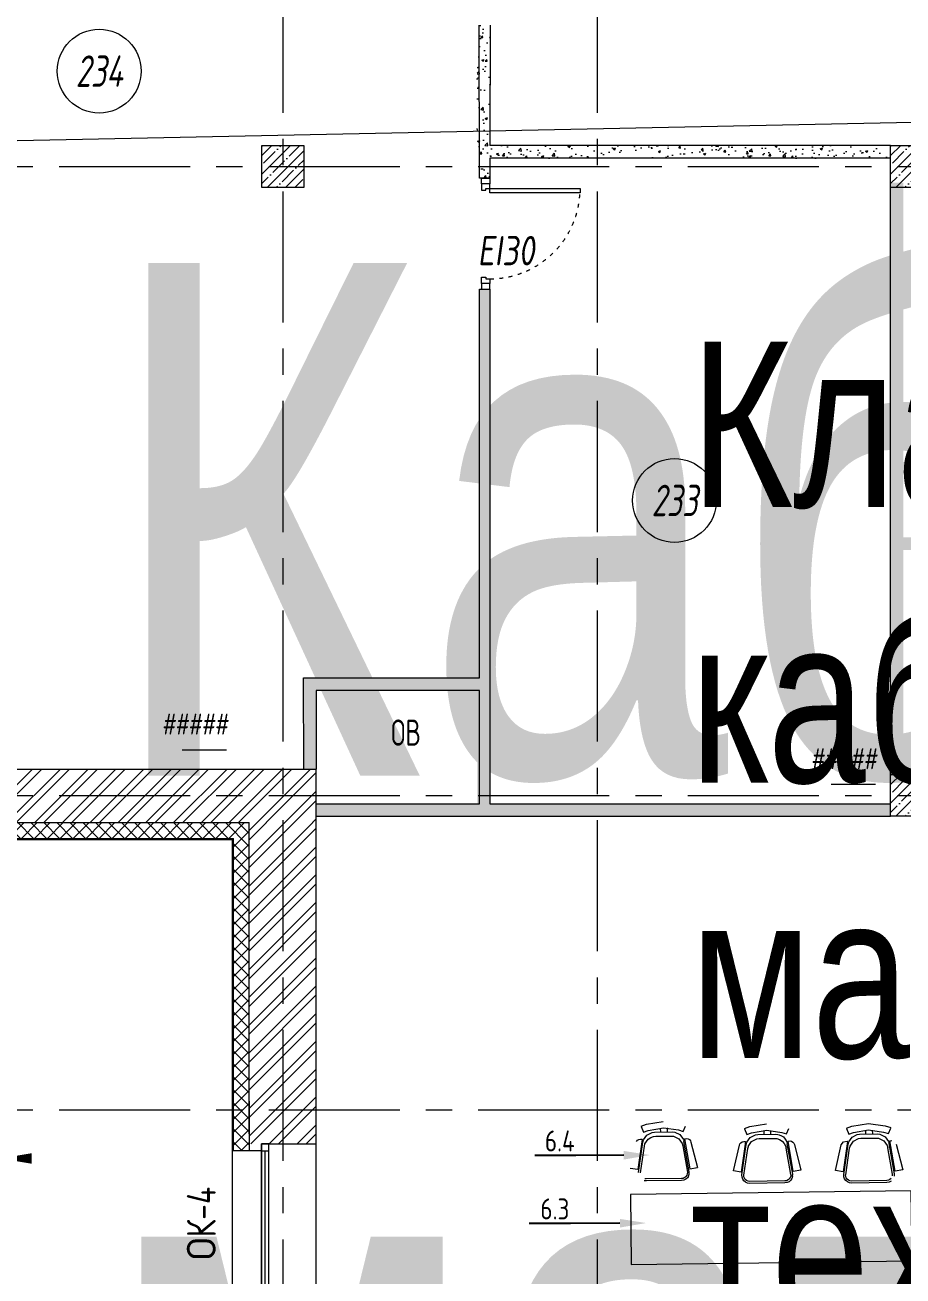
# Model space of a CAD drawing. Header units: millimetres. Extents: x 0 to 627661, y -95767 to 300888.
# Drawn here: x 490820 to 499197, y 22066 to 34001 of the extents above; entities that cross this region are included whole.
import ezdxf
from ezdxf import colors
from ezdxf.entities.mleader import LeaderData, LeaderLine
from ezdxf.enums import TextEntityAlignment as Align
from ezdxf.math import Vec2, Vec3

# ---------------------------------------------------------------- set-up
doc = ezdxf.new("R2018")
doc.units = ezdxf.units.MM
doc.linetypes.add('ACAD_ISO03W100', pattern=[30, 12, -18])
doc.linetypes.add('CENTER', pattern=[2, 1.25, -0.25, 0.25, -0.25])
for name, color, linetype, lineweight in [('_TEXT', 7, 'Continuous', 30), ('АР_Двери', 7, 'Continuous', 0), ('АР_Колонны', 5, 'Continuous', 35), ('АР_Колонны Штрих', 250, 'Continuous', 5), ('АР_Маркер экспликации', 239, 'Continuous', 13), ('АР_Навесной фасад', 250, 'Continuous', 5), ('АР_Номер помещения', 250, 'Continuous', 9), ('АР_Окна', 4, 'Continuous', 9), ('АР_Оси', 7, 'Continuous', 25), ('АР_Отверстия', 250, 'Continuous', 15), ('АР_Перегородки газоблок', 165, 'Continuous', 30), ('АР_Перегородки газоблок_Штрих', 165, 'Continuous', 5), ('АР_Сущ Несущая стена', 250, 'Continuous', 50), ('АР_Утеплитель', 250, 'Continuous', 13), ('АР_Штриховка кирпич', 250, 'Continuous', 9), ('Маркировка ОКОН', 5, 'Continuous', 18)]:
    doc.layers.add(name, color=color, linetype=linetype, lineweight=lineweight)
doc.layers.add('АР_Названия помещений', color=124, linetype='Continuous', lineweight=5, plot=False)
doc.layers.add('АР_Помещения_площадь', color=19, linetype='Continuous', lineweight=9, plot=False)
doc.layers.add('АР_новое окно', color=160, linetype='Continuous')
doc.layers.add('АР_ПБ_Двери', color=7, linetype='Continuous', lineweight=15, true_color=0xdb0000)
doc.layers.add('ТХ_ОБЩЕЕ', color=7, linetype='Continuous', lineweight=0, true_color=0x7b7b7b)
doc.styles.add('ICOCPEUR', font='isocpeur.ttf')
doc.styles.add('ISOCPEUR', font='', dxfattribs={"height": 250})
doc.styles.add('PDF ISOCPEUR', font='isocpeur.ttf')
doc.styles.get("Standard").update_dxf_attribs({"font": 'GOST.TTF'})
doc.styles.add('Архитект', font='isocpeur.ttf', dxfattribs={"width": 0.8, "oblique": 8})
doc.styles.get('ISOCPEUR').set_extended_font_data('ISOCPEUR', italic=True)
pattern_1 = [(45, (-457967.67, 84873.7), (-132.58252, 132.58252), []), (45, (-457879.28, 84873.7), (-132.58252, 132.58252), [])]
pattern_2 = [(50, (570574.7, -79949.08), (215.17805, -18.82564), [22.5, -247.5]), (355, (570574.7, -79949.08), (-41.6254, 225.65764), [18, -198]), (100.45144, (570592.63, -79950.65), (173.55265, 206.832), [19.12206, -210.34263]), (46.1842, (570574.7, -79889.08), (320.1724, -49.6558), [33.75, -371.25]), (96.63564, (570601.37, -79893.22), (280.3986, 292.2356), [28.6831, -315.5141]), (351.18416, (570574.7, -79889.08), (280.3986, 292.2356), [27, -297]), (21, (570604.7, -79904.08), (179.07212, -120.78567), [22.5, -247.5]), (326, (570604.7, -79904.08), (72.9946, 217.545), [18, -198]), (71.45144, (570619.62, -79914.15), (252.0667, 96.75935), [19.12206, -210.34263]), (37.5, (570574.694, -79949.08), (3.647957, 99.868156), [0, -195.6, 0, -201, 0, -198.75]), (7.5, (570574.69, -79949.08), (78.92086, 118.32351), [0, -114.6, 0, -191.1, 0, -75.75]), (327.5, (570507.79, -79949.08), (160.14673, -6.76646), [0, -75, 0, -234, 0, -310.5]), (317.5, (570477.8, -79949.08), (174.95585, 30.0315), [0, -97.5, 0, -155.4, 0, -220.5])]

# ---------------------------------------------------------------- blocks, each defined once
blk = doc.blocks.new('*U145')
for points in [[(-55, -80), (-55, 0), (-115, 0), (-115, -40), (-100, -40), (-100, -80), (-55, -80)], [(0, 0), (0, -80), (-55, -80), (-55, 0), (0, 0)], [(-1060, 0), (-1060, -80), (-1005, -80), (-1005, 0), (-1060, 0)], [(-1005, -80), (-1005, 0), (-945, 0), (-945, -40), (-960, -40), (-960, -80), (-1005, -80)]]:
    blk.add_lwpolyline(points)
blk.add_lwpolyline([(-100, -80), (-100, -940), (-140, -940), (-140, -80)], close=True)
at = {"linetype": 'ACAD_ISO03W100', "ltscale": 3}
blk.add_arc((-100, -80), 860, 180, 270, dxfattribs=at)
blk = doc.blocks.new('*U260')
at = {"layer": 'АР_новое окно', "lineweight": 9}
for p, q in [((0, 1600), (-70, 1600)), ((-70, 1600), (-70, 0)), ((-70, 0), (-70, 1600)), ((0, 1600), (0, 0)), ((0, 1530), (-70, 1530)), ((-35, 1530), (-35, 70)), ((0, 70), (-70, 70)), ((0, 0), (-70, 0))]:
    blk.add_line(p, q, dxfattribs=at)
blk = doc.blocks.new('*U236')
at = {"layer": 'АР_Номер помещения', "color": 7}
blk.add_circle((-13875, 6638), 400, dxfattribs=at)
at = {"layer": 'АР_Помещения_площадь', "color": 7}
blk.add_line((-12659, 161), (-13082, 161), dxfattribs=at)
at = {"color": 7, "style": 'ISOCPEUR', "width": 0.7, "flags": 1}
blk.add_attdef('КАТЕГОРИЯ', (-499, -2092), '', height=250, dxfattribs=at)
at = {"layer": 'АР_Номер помещения', "color": 7, "style": 'ISOCPEUR', "width": 0.7}
blk.add_attdef('НОМЕР_ПОМЕЩЕНИЯ', text='', height=300, dxfattribs=at).set_placement((-13875, 6638), align=Align.MIDDLE_CENTER)
at = {"layer": 'АР_Помещения_площадь', "color": 7, "lineweight": 30, "width": 0.7, "flags": 104}
blk.add_attdef('ИМЯ_ПОМЕЩЕНИЯ', text='', height=100, dxfattribs=at).set_placement((158, 1217), align=Align.MIDDLE_CENTER)
at = {"layer": 'АР_Помещения_площадь', "color": 7, "style": 'ISOCPEUR', "width": 0.7}
blk.add_attdef('ПЛОЩАДЬ_ПОМЕЩЕНИЯ', text='', height=200, dxfattribs=at).set_placement((-12655, 408), align=Align.MIDDLE_RIGHT)
blk = doc.blocks.new('*U237')
at = {"layer": 'АР_Номер помещения', "color": 7}
blk.add_circle((-16065, 2966), 400, dxfattribs=at)
at = {"layer": 'АР_Помещения_площадь', "color": 7}
blk.add_line((-14147, 255), (-14570, 255), dxfattribs=at)
at = {"color": 7, "style": 'ISOCPEUR', "width": 0.7, "flags": 1}
blk.add_attdef('КАТЕГОРИЯ', (-499, -2092), '', height=250, dxfattribs=at)
at = {"layer": 'АР_Номер помещения', "color": 7, "style": 'ISOCPEUR', "width": 0.7}
blk.add_attdef('НОМЕР_ПОМЕЩЕНИЯ', text='', height=300, dxfattribs=at).set_placement((-16065, 2966), align=Align.MIDDLE_CENTER)
at = {"layer": 'АР_Помещения_площадь', "color": 7, "lineweight": 30, "width": 0.7, "flags": 104}
blk.add_attdef('ИМЯ_ПОМЕЩЕНИЯ', text='', height=100, dxfattribs=at).set_placement((158, 1217), align=Align.MIDDLE_CENTER)
at = {"layer": 'АР_Помещения_площадь', "color": 7, "style": 'ISOCPEUR', "width": 0.7}
blk.add_attdef('ПЛОЩАДЬ_ПОМЕЩЕНИЯ', text='', height=200, dxfattribs=at).set_placement((-14142, 502), align=Align.MIDDLE_RIGHT)

msp = doc.modelspace()

# ---------------------------------------------------------------- hatches: boundary and pattern name
at = {"layer": 'АР_Колонны Штрих', "lineweight": 9, "ltscale": 100}
h = msp.add_hatch(dxfattribs=at)
h.set_pattern_fill('ANSI35', color=256, scale=500)
h.set_pattern_definition([(45, (-463973.16, 72723.07), (-88.388348, 88.388348), []), (45, (-463884.78, 72723.07), (-88.388348, 88.388348), [156.25, -31.25, 0, -31.25])])
h.paths.add_polyline_path([(493478.9, 32851.6), (493078.9, 32851.6), (493078.9, 32451.6), (493478.9, 32451.6)])
h = msp.add_hatch(dxfattribs=at)
h.set_pattern_fill('ANSI35', color=256, scale=500)
h.set_pattern_definition([(45, (-457973.16, 72723.07), (-88.388348, 88.388348), []), (45, (-457884.78, 72723.07), (-88.388348, 88.388348), [156.25, -31.25, 0, -31.25])])
h.paths.add_polyline_path([(499478.9, 32851.6), (499078.9, 32851.6), (499078.9, 32451.6), (499478.9, 32451.6)])
h = msp.add_hatch(dxfattribs=at)
h.set_pattern_fill('ANSI35', color=256, scale=500)
h.set_pattern_definition([(45, (-457973.16, 66723.07), (-88.388348, 88.388348), []), (45, (-457884.78, 66723.07), (-88.388348, 88.388348), [156.25, -31.25, 0, -31.25])])
h.paths.add_polyline_path([(499478.9, 26851.6), (499078.9, 26851.6), (499078.9, 26451.6), (499478.9, 26451.6)])
at = {"layer": 'АР_Перегородки газоблок_Штрих', "lineweight": 9, "ltscale": 100}
h = msp.add_hatch(dxfattribs=at)
h.set_pattern_fill('AR-CONC', color=256, scale=30)
h.set_pattern_definition(pattern_2)
h.paths.add_polyline_path([(499078.9, 32851.6), (495256, 32851.9), (495254.8, 34001), (495134.7, 34001.1), (495135, 32539.8), (495256, 32539.8), (495256, 32731.9), (499078.9, 32731.6)])
h = msp.add_hatch(dxfattribs=at)
h.set_pattern_fill('AR-CONC', color=256, scale=30)
h.set_pattern_definition([(50, (570574.7, -79902.56), (215.17805, -18.82564), [22.5, -247.5]), (355, (570574.7, -79902.56), (-41.6254, 225.65764), [18, -198]), (100.45144, (570592.63, -79904.13), (173.55265, 206.832), [19.12206, -210.34263]), (46.1842, (570574.7, -79842.56), (320.1724, -49.6558), [33.75, -371.25]), (96.63564, (570601.37, -79846.7), (280.3986, 292.2356), [28.6831, -315.5141]), (351.18416, (570574.7, -79842.56), (280.3986, 292.2356), [27, -297]), (21, (570604.7, -79857.56), (179.07212, -120.78567), [22.5, -247.5]), (326, (570604.7, -79857.56), (72.9946, 217.545), [18, -198]), (71.45144, (570619.62, -79867.62), (252.0667, 96.75935), [19.12206, -210.34263]), (37.5, (570574.694, -79902.56), (3.647957, 99.868156), [0, -195.6, 0, -201, 0, -198.75]), (7.5, (570574.69, -79902.56), (78.92086, 118.32351), [0, -114.6, 0, -191.1, 0, -75.75]), (327.5, (570507.79, -79902.56), (160.14673, -6.76646), [0, -75, 0, -234, 0, -310.5]), (317.5, (570477.8, -79902.56), (174.95585, 30.0315), [0, -97.5, 0, -155.4, 0, -220.5])])
h.paths.add_polyline_path([(499198.9, 32498.1), (499078.9, 32498.1), (499078.9, 26898.1), (499198.9, 26898.1), (499198.9, 28992.1), (502739.5, 28992.1), (504219.5, 28992.1), (504219.5, 29112.1), (499198.9, 29112.1), (499198.9, 29712.1), (499078.9, 29712.1), (499078.9, 29111.4), (499198.9, 29111.4), (499198.9, 29712.1), (499078.9, 29712.1), (499078.9, 29110.7), (499198.9, 29112.1), (499198.9, 29712.1), (504219.5, 29712.1), (504219.5, 28992.1), (505358.9, 28992.1), (505358.9, 28703.8), (505478.9, 28703.8), (505478.9, 31103.2), (505358.9, 31103.2), (505358.9, 29112.1), (504339.5, 29112.1), (504339.5, 30633.5), (505358.9, 30632), (505358.9, 30752), (504219.5, 30753.5), (504219.5, 29832.1), (499198.9, 29832.1)])
h = msp.add_hatch(dxfattribs=at)
h.set_pattern_fill('AR-CONC', color=256, scale=30)
h.set_pattern_definition(pattern_2)
h.paths.add_polyline_path([(493598.8, 26571.6), (493598.8, 26451.6), (493598.8, 26451.6), (493598.8, 26571.6), (493598.8, 26571.6), (495136, 26571.6), (495134.9, 27651.6), (493597.7, 27651.6), (493598.8, 26901.6), (493478.8, 26901.6), (493477.7, 27771.6), (495154.9, 27771.6), (495155.2, 31479.8), (495256, 31479.8), (495256, 26571.6), (499078.9, 26571.6), (499078.9, 26451.6), (493598.8, 26451.6), (493598.8, 26571.6), (493598.8, 26571.6), (493598.8, 26451.6), (493598.8, 26571.6)])
at = {"layer": 'АР_Утеплитель', "lineweight": 9, "ltscale": 100}
h = msp.add_hatch(dxfattribs=at)
h.set_pattern_fill('ANSI37', color=256, scale=700)
h.set_pattern_definition([(45, (-483081.16, 59153.455), (-61.871843, 61.871843), []), (135, (-483081.16, 59153.455), (-61.871843, -61.871843), [])])
h.paths.add_polyline_path([(492958.8, 26391.6), (492958.8, 23261.3), (492808.8, 23261.3), (492808.8, 26241.6), (486868.9, 26241.6), (486864.1, 27941.6), (487014.1, 27941.6), (487018.9, 26391.6)])
at = {"layer": 'АР_Штриховка кирпич', "lineweight": 9, "ltscale": 100}
h = msp.add_hatch(dxfattribs=at)
h.set_pattern_fill('ANSI32', color=256, scale=500)
h.set_pattern_definition(pattern_1)
h.paths.add_polyline_path([(487528.9, 27876.6), (487018.9, 27876.6), (487018.9, 26391.6), (492958.8, 26391.6), (492958.9, 26391.6), (493598.9, 26391.6), (493598.8, 26901.6), (487528.9, 26901.6)])
h = msp.add_hatch(dxfattribs=at)
h.set_pattern_fill('ANSI32', color=256, scale=500)
h.set_pattern_definition(pattern_1)
h.paths.add_polyline_path([(493598.9, 26393.4), (492958.9, 26393.4), (492958.8, 23326.3), (493598.8, 23326.3)])

# ---------------------------------------------------------------- linework, layer by layer
at = {"linetype": 'Continuous', "lineweight": 9}
msp.add_lwpolyline([(491211.2, 23187.4, 0, 0, 0), (490582.2, 23187.4, 0, 100, 0), (490882.2, 23187.4, 100, 100, 0)], format="xyseb", dxfattribs=at)
at = {"layer": '_TEXT', "color": 1, "lineweight": 9, "ltscale": 500}
msp.add_lwpolyline([(488879.7, 32861.6), (509234.2, 33276.9), (509234.2, -3143.1), (488879.7, -3558.4)], close=True, dxfattribs=at)
at = {"layer": 'АР_Колонны', "lineweight": 9, "ltscale": 100}
for points in [[(493078.9, 32851.6), (493478.9, 32851.6), (493478.9, 32451.6), (493078.9, 32451.6)], [(499078.9, 32851.6), (499478.9, 32851.6), (499478.9, 32451.6), (499078.9, 32451.6)], [(499078.9, 26851.6), (499478.9, 26851.6), (499478.9, 26451.6), (499078.9, 26451.6)]]:
    msp.add_lwpolyline(points, close=True, dxfattribs=at)
at = {"layer": 'АР_Навесной фасад', "lineweight": 9, "ltscale": 100}
msp.add_lwpolyline([(492958.8, 23261.3), (492798.8, 23261.3)], dxfattribs=at)
at = {"layer": 'АР_новое окно', "lineweight": 9, "ltscale": 100}
for p, q in [((486858.9, 26231.6), (492798.8, 26231.6)), ((486868.9, 26241.6), (492808.8, 26241.6)), ((492798.8, 1936.6), (492798.8, 26231.6)), ((492808.8, 23261.3), (492808.8, 26241.6))]:
    msp.add_line(p, q, dxfattribs=at)
at = {"layer": 'АР_Окна', "lineweight": 9, "ltscale": 100}
msp.add_line((493598.8, 21726.3), (493598.8, 23326.3), dxfattribs=at)
at = {"layer": 'АР_Оси', "linetype": 'CENTER', "lineweight": 9, "ltscale": 1000}
for p, q in [((493278.9, 54414.1), (493278.9, -1318.3)), ((496278.9, 54414.1), (496278.9, -1318.3)), ((481145.2, 32651.6), (564323.6, 32651.6)), ((481145.2, 26651.6), (564323.6, 26651.6)), ((481145.2, 23651.6), (564323.6, 23651.6))]:
    msp.add_line(p, q, dxfattribs=at)
at = {"layer": 'АР_Перегородки газоблок', "lineweight": 9, "ltscale": 100}
for points in [[(495256, 32539.8), (495155, 32539.8), (495154.7, 34001.1)], [(495257, 34001), (495256, 32851.6)], [(499078.9, 32851.6), (495256, 32851.6)], [(495256, 32731.6), (495256, 32539.8)], [(499078.9, 32731.6), (495256, 32731.6)], [(499078.9, 26851.6), (499078.9, 32451.6)], [(495154.9, 27771.6), (495155.2, 31479.8), (495256, 31479.8)], [(495256, 31479.8), (495256, 26571.6)], [(493478.8, 26901.6), (493477.7, 27771.6)], [(493477.7, 27771.6), (495154.9, 27771.6)], [(493597.7, 27651.6), (493598.8, 26901.6)], [(495156, 27651.6), (493597.7, 27651.6)], [(493598.8, 26571.6), (495156, 26571.6), (495156, 27651.6)], [(495256, 26571.6), (499078.9, 26571.6)], [(493598.8, 26451.6), (499078.9, 26451.6)]]:
    msp.add_lwpolyline(points, dxfattribs=at)
at = {"layer": 'АР_Сущ Несущая стена', "lineweight": 9, "ltscale": 100}
for p, q in [((487528.9, 26901.6), (493598.8, 26901.6)), ((493598.8, 23326.3), (493598.8, 26901.6)), ((487018.9, 26391.6), (492958.8, 26391.6)), ((492958.8, 23421.6), (492958.8, 26391.6)), ((492958.8, 23735.6), (492958.8, 23261.3)), ((493077.7, 23326.3), (493598.8, 23326.3)), ((493077.7, 23261.3), (493077.7, 23326.3)), ((493077.7, 23261.3), (492958.8, 23261.3))]:
    msp.add_line(p, q, dxfattribs=at)
at = {"layer": 'АР_Сущ Несущая стена', "color": 4, "lineweight": 9, "ltscale": 100}
msp.add_line((493077.7, 21726.3), (493077.7, 23326.3), dxfattribs=at)
at = {"layer": 'ТХ_ОБЩЕЕ', "lineweight": 9}
for points in [[(496698.9, 23496.4), (496749.6, 23514.8), (496909.3, 23540.6)], [(497684.8, 23473.4), (497735.6, 23492.1), (497895.3, 23517.7)], [(498657.4, 23476.6), (498708.2, 23495.2), (498867.8, 23521)], [(498868, 23521), (499028.3, 23499.4)], [(496699, 23491.6), (496720.9, 23439.7), (496767, 23455.8), (496910.7, 23478.9)], [(496721.9, 23364.9), (496753.1, 23410.8), (496802.8, 23436)], [(496734.3, 23326.1), (496766.7, 23372), (496790.5, 23388.6), (496816.4, 23397.2)], [(496802.8, 23436), (496825.3, 23438.8)], [(496816.4, 23397.2), (496837.6, 23399.7)], [(496825.3, 23438.8), (496996.1, 23441)], [(496837.7, 23399.7), (496984.7, 23401.6)], [(496881.8, 23477.3), (496882.3, 23439.5)], [(496910.8, 23478.9), (497055.1, 23459.5)], [(496947, 23478.1), (496947.5, 23440.4)], [(496984.8, 23401.6), (497007.3, 23399.6)], [(496996.1, 23441), (497018.6, 23438.8)], [(497007.3, 23399.6), (497057.4, 23375.8)], [(497018.7, 23438.8), (497069, 23414.9)], [(497055.2, 23459.5), (497100.4, 23444.6)], [(497069.1, 23414.9), (497101.4, 23369.9), (497107.7, 23348.7)], [(497100.4, 23444.6), (497121, 23497.1)], [(497685, 23468.7), (497706.9, 23417), (497753, 23432.8), (497896.7, 23456.2)], [(497707.9, 23342.2), (497739.1, 23388.1), (497788.7, 23413.3)], [(497788.8, 23413.3), (497811.3, 23415.8)], [(497811.3, 23415.8), (497983.3, 23418.1)], [(497867.8, 23454.6), (497868.2, 23416.6)], [(497896.8, 23456.2), (498041, 23436.6)], [(497933, 23455.4), (497933.5, 23417.4)], [(497983.3, 23418.1), (498004.5, 23416.1)], [(498004.6, 23416.1), (498032.5, 23406.7)], [(498032.6, 23406.7), (498055.5, 23392.5), (498074.1, 23372.7)], [(498041.1, 23436.6), (498086.3, 23421.9)], [(498086.4, 23421.9), (498108.2, 23474.2)], [(498657.6, 23472.1), (498679.5, 23420.1), (498724.3, 23435.9)], [(498711.6, 23391.3), (498761.3, 23416.4)], [(498724.4, 23435.9), (498868.1, 23459.3)], [(498761.4, 23416.4), (498782.6, 23418.9)], [(498782.7, 23418.9), (498954.7, 23421.2)], [(498840.3, 23457.7), (498840.8, 23419.7)], [(498868.2, 23459.3), (499012.4, 23439.7)], [(498904.4, 23458.5), (498904.9, 23420.5)], [(498954.7, 23421.2), (498977.2, 23419.2)], [(498977.2, 23419.2), (499027.5, 23395.4)], [(499012.5, 23439.7), (499059, 23425)], [(499027.6, 23395.4), (499060, 23350.3)], [(499028.4, 23499.4), (499079.6, 23482)], [(499059, 23425), (499079.6, 23477.5)], [(496710, 23369.5), (496667.5, 23080.7), (496593.8, 23091.7)], [(496655.7, 23349.8), (496665, 23360.7), (496676.7, 23367.8)], [(496673.8, 23053.5), (496716.2, 23343.6)], [(496676.8, 23367.8), (496691, 23371.8)], [(496691, 23371.8), (496705.2, 23370.7), (496710, 23369.5)], [(496691.6, 23050.3), (496729.8, 23304.5)], [(496716.3, 23343.6), (496722, 23364.9)], [(496729.8, 23304.5), (496734.3, 23326.1)], [(497057.3, 23375.8), (497090.1, 23330.7)], [(497090.1, 23330.7), (497096.3, 23309.3), (497139.9, 23056.1)], [(497151.2, 23019.5), (497157.9, 23038.6), (497157.6, 23059.8), (497107.6, 23348.7)], [(497113.1, 23374.8), (497164.4, 23087.1), (497236.5, 23100.1)], [(497113.2, 23374.8), (497118, 23376.1)], [(497117.9, 23376.1), (497132.2, 23377.5), (497146.5, 23373.9)], [(497146.4, 23373.9), (497159.5, 23367.1)], [(497159.6, 23367.1), (497169.2, 23356.5)], [(497169.2, 23356.5), (497174.1, 23342.3), (497236.5, 23100.1)], [(497691.2, 23348), (497696, 23346.8), (497653.5, 23058), (497579.8, 23068.8)], [(497579.8, 23068.8), (497635.9, 23312.8)], [(497635.9, 23312.8), (497641.7, 23327.1)], [(497641.7, 23327.1), (497651, 23338)], [(497651, 23338), (497662.9, 23345.1)], [(497659.7, 23030.8), (497702.2, 23320.6), (497707.9, 23342.2)], [(497662.8, 23345.1), (497677, 23348.8)], [(497677, 23348.8), (497691.2, 23348)], [(497677.6, 23027.6), (497715.8, 23281.8), (497721.5, 23303.1)], [(497721.4, 23303.1), (497752.3, 23349.5)], [(497752.4, 23349.5), (497802.3, 23374.2)], [(497802.4, 23374.2), (497824.8, 23377)], [(497824.9, 23377), (497970.8, 23378.9)], [(497970.7, 23378.9), (497993.3, 23376.7)], [(497993.3, 23376.7), (498019.1, 23369)], [(498019.2, 23369), (498043.6, 23353.1), (498063.7, 23331.6)], [(498063.6, 23331.6), (498076.1, 23307.7)], [(498074, 23372.7), (498088.6, 23347.2)], [(498076, 23307.7), (498082.3, 23286.6)], [(498125.9, 23033.4), (498082.3, 23286.6)], [(498088.6, 23347.2), (498093.6, 23325.7)], [(498143.8, 23016.9), (498144.8, 23037.1), (498093.5, 23325.7)], [(498223.7, 23077.1), (498150.4, 23064.4), (498100.4, 23352.1), (498103.9, 23353.4)], [(498103.9, 23353.4), (498119.4, 23354.6)], [(498119.3, 23354.6), (498132.4, 23351.2)], [(498132.4, 23351.2), (498145.5, 23344.4)], [(498145.5, 23344.4), (498155.2, 23333.8), (498161.4, 23319.6)], [(498161.3, 23319.6), (498223.7, 23077.1)], [(498552.4, 23071.9), (498607.4, 23317.1)], [(498668.6, 23349.9), (498624.8, 23061.1), (498552.5, 23071.9)], [(498607.3, 23317.1), (498628.4, 23345.9)], [(498628.4, 23345.9), (498663.9, 23351.1)], [(498631.2, 23033.9), (498674.9, 23324)], [(498650.2, 23031.7), (498687.1, 23284.9)], [(498663.8, 23351.1), (498668.6, 23349.9)], [(498674.8, 23324), (498680.5, 23345.3)], [(498680.5, 23345.3), (498711.6, 23391.3)], [(498687.2, 23284.9), (498692.9, 23306.3)], [(498692.8, 23306.3), (498724.2, 23352.7)], [(498724.1, 23352.7), (498773.8, 23377.3)], [(498773.8, 23377.3), (498796.2, 23380.1)], [(498796.3, 23380.1), (498943.3, 23382)], [(498943.3, 23382), (498964.6, 23379.8)], [(498964.7, 23379.8), (499015.2, 23356.4)], [(499015.3, 23356.4), (499047.4, 23310.9)], [(499047.4, 23310.9), (499053.7, 23289.7)], [(499097.4, 23022.2), (499098.4, 23037.5), (499053.6, 23289.7)], [(499060, 23350.3), (499066.3, 23329.1)], [(499115.2, 23020), (499116.2, 23040.2), (499066.2, 23329.1)], [(499132.7, 23324), (499195.1, 23080.3), (499121.8, 23067.6), (499071.8, 23355.2), (499076.5, 23356.5), (499090.7, 23357.7)], [(497138.9, 23041.8), (497134.3, 23027.5)], [(497139.9, 23057.3), (497138.8, 23041.8)], [(498125.9, 23034.4), (498126, 23019.1), (498120.2, 23004.8)], [(497105.3, 22979.6), (497085.1, 22977.1), (496748.4, 22972.7), (496728.1, 22974.7)], [(497100.3, 22997.6), (497084.8, 22996.1), (496748.1, 22991.7), (496732.6, 22992.8)], [(497114.5, 23004.7), (497100.3, 22997.6)], [(497124.2, 22988.4), (497105.3, 22979.6)], [(497126.2, 23014.4), (497114.6, 23004.7)], [(497140.6, 23002.6), (497124.3, 22988.4)], [(497134.3, 23027.5), (497126.3, 23014.4)], [(497151, 23019.5), (497140.5, 23002.6)], [(497661.2, 23010.6), (497659.7, 23030.8)], [(497667.4, 22990.7), (497661.1, 23010.6)], [(497679.4, 22974.1), (497667.5, 22990.7)], [(497683.9, 22999.1), (497678.9, 23013.3), (497678.7, 23028.6)], [(497695.1, 22960), (497679.4, 22974.1)], [(497692.3, 22986.2), (497683.9, 22999.1)], [(497704.3, 22976.9), (497692.2, 22986.2)], [(497714.1, 22952), (497695, 22960)], [(497718.7, 22969.8), (497704.3, 22976.9)], [(498071.1, 22954.4), (497734.3, 22950), (497714.1, 22952)], [(498086.3, 22974.6), (498070.8, 22973.2), (497734.1, 22968.8), (497718.6, 22969.8)], [(498091.3, 22956.9), (498071, 22954.4)], [(498100.4, 22982), (498086.3, 22974.6)], [(498110.1, 22965.4), (498091.2, 22956.9)], [(498112.2, 22991.7), (498100.5, 22982)], [(498126.6, 22979.9), (498110, 22965.4)], [(498120.3, 23004.8), (498112.2, 22991.7)], [(498137, 22996.8), (498126.5, 22979.9)], [(498143.9, 23016.9), (498137.1, 22996.8)], [(498632.6, 23013.7), (498631.1, 23033.9)], [(498640, 22993.8), (498632.7, 23013.7)], [(498650.9, 22977.2), (498639.9, 22993.8)], [(498656.5, 23002.3), (498651.5, 23016.4), (498650.1, 23031.7)], [(498667.6, 22964.4), (498651, 22977.2)], [(498664.9, 22989.4), (498656.5, 23002.3)], [(498691.2, 22974.2), (498676.9, 22980), (498665, 22989.4)], [(498686.7, 22955.1), (498667.6, 22964.4)], [(499063.8, 22960), (499043.6, 22957.5), (498706.9, 22953.2), (498686.6, 22955.1)], [(499073, 22985.2), (499058.8, 22979), (499043.4, 22976.3), (498706.7, 22971.9), (498691.1, 22974.2)], [(499082.7, 22969.8), (499063.8, 22960)], [(499084.7, 22994.8), (499073.1, 22985.2)]]:
    msp.add_lwpolyline(points, dxfattribs=at)
at = {"layer": 'ТХ_ОБЩЕЕ', "lineweight": 9, "elevation": 0}
for points in [[(499285.3, 22209.8), (499276.6, 22879.8), (496596.3, 22845)], [(496596.4, 22845), (496605.1, 22175.1), (499285.4, 22209.8)]]:
    msp.add_lwpolyline(points, dxfattribs=at)

# ---------------------------------------------------------------- block references
at = {"layer": 'АР_Двери', "lineweight": 9, "rotation": 90.00000000000001}
msp.add_blockref('*U145', (495176, 32539.8), dxfattribs=at)
at = {"layer": 'АР_Маркер экспликации', "lineweight": 9}
ref = msp.add_blockref('*U236', (505402.9, 26923.3), dxfattribs=at)
ref.add_attrib('НОМЕР_ПОМЕЩЕНИЯ', '234', dxfattribs={"layer": 'АР_Номер помещения', "color": 7, "height": 300, "style": 'ISOCPEUR', "width": 0.7}).set_placement((491528.4, 33560.9), align=Align.MIDDLE_CENTER)
lines = msp.add_mtext('\\W0.8000;Кабинет материальной технологии тип 2', dxfattribs={"layer": 'АР_Названия помещений', "insert": (491568.6, 31731.1), "char_height": 4891.956, "width": 926.94, "attachment_point": 1})
ref.add_attrib('ИМЯ_ПОМЕЩЕНИЯ', '', (491568.6, 31731.1), dxfattribs={"flags": 104}).embed_mtext(lines)
ref.add_attrib('ПЛОЩАДЬ_ПОМЕЩЕНИЯ', '#####', dxfattribs={"layer": 'АР_Помещения_площадь', "color": 7, "height": 200, "style": 'ISOCPEUR', "width": 0.7}).set_placement((492748.3, 27331), align=Align.MIDDLE_RIGHT)
ref = msp.add_blockref('*U237', (513082.4, 26498.7), dxfattribs=at)
ref.add_attrib('НОМЕР_ПОМЕЩЕНИЯ', '233', dxfattribs={"layer": 'АР_Номер помещения', "color": 7, "height": 300, "style": 'ISOCPEUR', "width": 0.7}).set_placement((497017.7, 29464.9), align=Align.MIDDLE_CENTER)
lines = msp.add_mtext('\\W0.8000;Кладовая кабинета материальной технологии', dxfattribs={"layer": 'АР_Названия помещений', "insert": (497166.2, 30978.9), "char_height": 1576.782, "width": 926.94, "attachment_point": 1})
ref.add_attrib('ИМЯ_ПОМЕЩЕНИЯ', '', (497166.2, 30978.9), dxfattribs={"flags": 104}).embed_mtext(lines)
ref.add_attrib('ПЛОЩАДЬ_ПОМЕЩЕНИЯ', '#####', dxfattribs={"layer": 'АР_Помещения_площадь', "color": 7, "height": 200, "style": 'ISOCPEUR', "width": 0.7}).set_placement((498940.1, 27000.3), align=Align.MIDDLE_RIGHT)
at = {"layer": 'АР_новое окно', "lineweight": 9, "xscale": -1, "rotation": 180}
msp.add_blockref('*U260', (493147.7, 23326.3), dxfattribs=at)

# ---------------------------------------------------------------- texts
at = {"layer": 'АР_Отверстия', "lineweight": 9, "ltscale": 100, "insert": (494454.2, 27249.9), "char_height": 250, "attachment_point": 5, "line_spacing_factor": 0.7, "style": 'ICOCPEUR'}
msp.add_mtext('\\A1;{\\W0.7;ОВ}', dxfattribs=at)
at = {"layer": 'АР_ПБ_Двери', "lineweight": 9, "style": 'Архитект', "oblique": 8, "width": 0.8}
msp.add_text('EI30', height=280, dxfattribs=at).set_placement((495139.1, 31708.4))
at = {"layer": 'Маркировка ОКОН', "lineweight": 9, "insert": (492640.4, 22217.7), "char_height": 275.423, "attachment_point": 7, "rotation": 90, "style": 'PDF ISOCPEUR'}
msp.add_mtext('О{\\W0.8;К-4}', dxfattribs=at)

# ---------------------------------------------------------------- leaders
at = {"lineweight": 9}
ml = msp.add_multileader_mtext('Standard', dxfattribs=at)
ml.set_content('6.4', color=256)
ml.set_leader_properties()
ml.build(insert=Vec2(0, 0))
ml.multileader.update_dxf_attribs({"text_left_attachment_type": 6, "text_right_attachment_type": 6, "arrow_head_size": 250})
ctx = ml.context
ctx.base_point, ctx.char_height, ctx.arrow_head_size, ctx.plane_origin = Vec3(495798.9, 23214.5, 0), 200, 250, Vec3(496078.1, 23290.6, 0)
ctx.left_attachment, ctx.right_attachment, ctx.text_align_type = 6, 6, 2
notes = []
notes.append((ctx, [(1, (1, 1, 0), (496075.5, 23214.5, 0), (-1, 0), 8, [(0, [(496783, 23220.1, 0)], 0, [])])]))
ctx.mtext.insert, ctx.mtext.alignment, ctx.mtext.flow_direction = Vec3(496065.5, 23454.5, 0), 3, 5
ml = msp.add_multileader_mtext('Standard', dxfattribs=at)
ml.set_content('6.3', color=256)
ml.set_leader_properties()
ml.build(insert=Vec2(0, 0))
ml.multileader.update_dxf_attribs({"text_left_attachment_type": 6, "text_right_attachment_type": 6, "arrow_head_size": 250})
ctx = ml.context
ctx.base_point, ctx.char_height, ctx.arrow_head_size, ctx.plane_origin = Vec3(495762.1, 22565.9, 0), 200, 250, Vec3(496042.1, 22642, 0)
ctx.left_attachment, ctx.right_attachment, ctx.text_align_type = 6, 6, 2
notes.append((ctx, [(1, (1, 1, 0), (496024.2, 22565.9, 0), (-1, 0), 8, [(0, [(496746.9, 22571.4, 0)], 0, [])])]))
ctx.mtext.insert, ctx.mtext.alignment, ctx.mtext.flow_direction = Vec3(496014.2, 22805.9, 0), 3, 5
for ctx, leaders in notes:
    for number, flags, end, landing, length, lines in leaders:
        leader = LeaderData()
        leader.index, (leader.has_last_leader_line, leader.has_dogleg_vector, leader.attachment_direction) = number, flags
        leader.last_leader_point, leader.dogleg_vector, leader.dogleg_length = Vec3(end), Vec3(landing), length
        for number, points, colour, breaks in lines:
            line = LeaderLine()
            line.index, line.vertices, line.color, line.breaks = number, Vec3.list(points), colors.encode_raw_color(colour), breaks
            leader.lines.append(line)
        ctx.leaders.append(leader)

doc.saveas('drawing.dxf')
